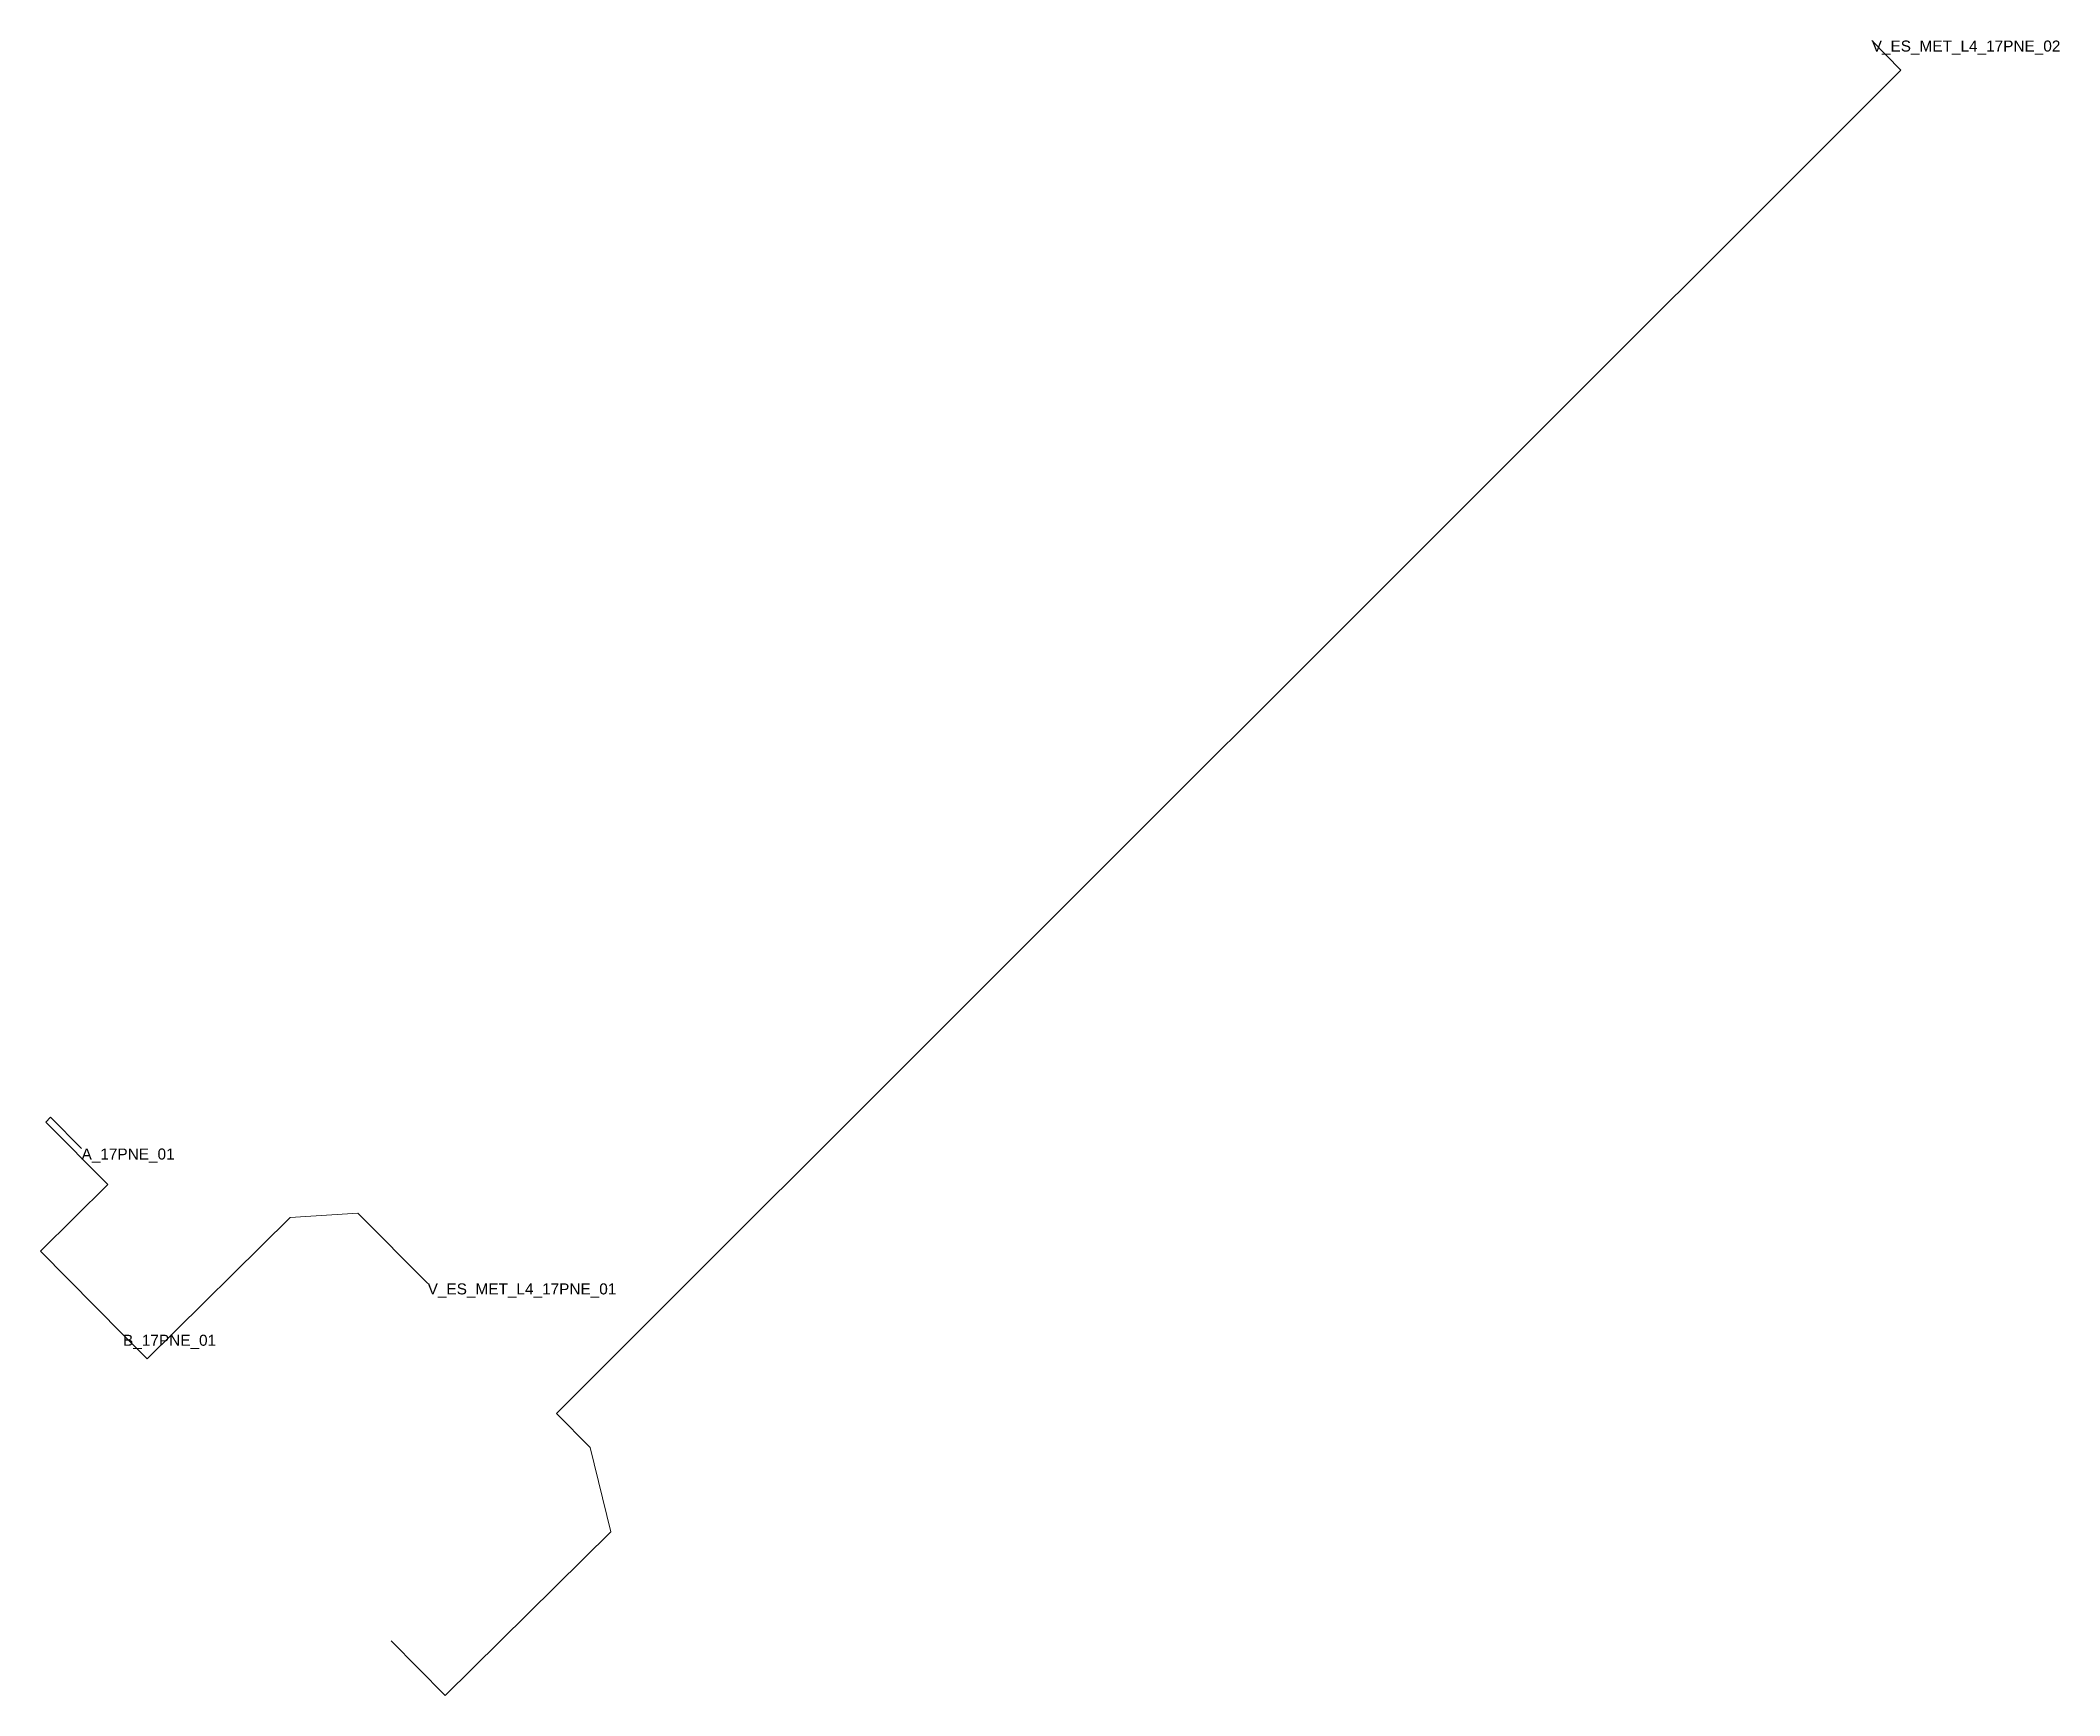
# Model space of a CAD drawing. Header units: metres. Extents: x 433360.6 to 433452.4, y 4583833.1 to 4583908.4.
import ezdxf
from ezdxf.enums import TextEntityAlignment as Align

# ---------------------------------------------------------------- set-up
doc = ezdxf.new("R2010")
doc.units = ezdxf.units.M
doc.header["$MEASUREMENT"] = 0
for name, color, linetype, lineweight, true_color in [('01_A_AccesTren_t', 40, 'Continuous', 0, 0xffd600), ('01_C_AccesExt_t', 251, 'Continuous', 0, 0x646464), ('01_I_AscensorD_l', 251, 'Continuous', 0, 0x646464), ('01_I_BarreraTarifaria_t', 251, 'Continuous', 0, 0x646464), ('01_I_HoritzontalD_l', 251, 'Continuous', 0, 0x646464)]:
    doc.layers.add(name, color=color, linetype=linetype, lineweight=lineweight, true_color=true_color)
doc.styles.add('Style-Arial', font='arial.ttf')

msp = doc.modelspace()

# ---------------------------------------------------------------- linework, layer by layer
at = {"layer": '01_I_AscensorD_l'}
for p, q in [((433361.031427, 4583859.430528), (433360.81112, 4583859.212439, -10)), ((433375.003964, 4583855.068683, -20), (433371.921416, 4583854.871262, -10)), ((433385.573233, 4583844.40841, -20), (433386.5072, 4583840.566621, -10))]:
    msp.add_line(p, q, dxfattribs=at)
at = {"layer": '01_I_HoritzontalD_l'}
for p, q in [((433362.44089, 4583858.006737), (433361.031427, 4583859.430528)), ((433378.182048, 4583851.871525, -20), (433375.003964, 4583855.068683, -20))]:
    msp.add_line(p, q, dxfattribs=at)
at = {"layer": '01_I_HoritzontalD_l', "flags": 128}
for points, elevation in [([(433443.857904, 4583908.408899), (433445.179614, 4583907.053851), (433384.035545, 4583845.956413), (433385.573233, 4583844.40841)], -20), ([(433364.327709, 4583849.535301), (433360.567803, 4583853.333432), (433363.630045, 4583856.364855), (433360.81112, 4583859.212439)], -10), ([(433364.327709, 4583849.535301), (433365.418313, 4583848.433609), (433371.921416, 4583854.871262)], -10), ([(433376.516891, 4583835.612072), (433378.984643, 4583833.119367), (433386.5072, 4583840.566621)], -10)]:
    msp.add_lwpolyline(points, dxfattribs=dict(at, elevation=elevation))

# ---------------------------------------------------------------- texts
at = {"layer": '01_A_AccesTren_t', "style": 'Style-Arial'}
for s, p in [('V_ES_MET_L4_17PNE_02', (433443.857904, 4583908.408899, -20)), ('V_ES_MET_L4_17PNE_01', (433378.182048, 4583851.871525, -20))]:
    msp.add_text(s, height=0.5, dxfattribs=at).set_placement(p, align=Align.TOP_LEFT)
at = {"layer": '01_C_AccesExt_t', "style": 'Style-Arial'}
msp.add_text('A_17PNE_01', height=0.5, dxfattribs=at).set_placement((433362.44089, 4583858.006737), align=Align.TOP_LEFT)
at = {"layer": '01_I_BarreraTarifaria_t', "style": 'Style-Arial'}
msp.add_text('B_17PNE_01', height=0.5, dxfattribs=at).set_placement((433364.327709, 4583849.535301, -10), align=Align.TOP_LEFT)

doc.saveas('drawing.dxf')
